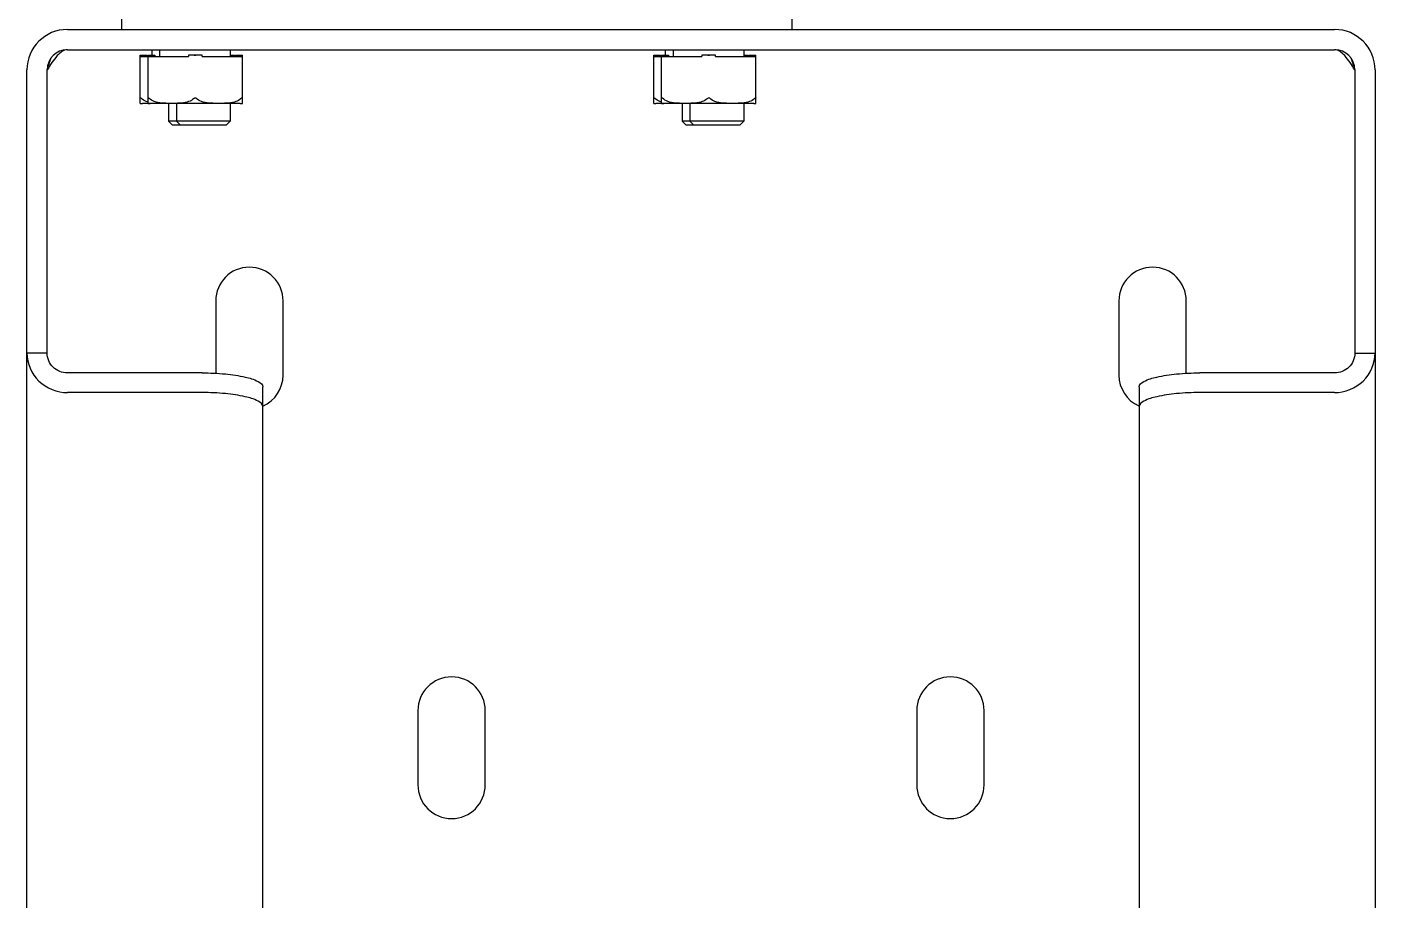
# Model space of a CAD drawing. Header units: millimetres. Extents: x 6781 to 13993, y -7973 to 4183.
# Drawn here: x 9692.8 to 9892.8, y 2840.7 to 2970.1 of the extents above; entities that cross this region are included whole.
import ezdxf

# ---------------------------------------------------------------- set-up
doc = ezdxf.new("R2010")
doc.units = ezdxf.units.MM
doc.header["$LTSCALE"] = 307.34
doc.layers.get('0').update_dxf_attribs({"linetype": 'CONTINUOUS'})

msp = doc.modelspace()

# ---------------------------------------------------------------- linework, layer by layer
at = {"color": 0, "linetype": 'Continuous', "lineweight": 25}
for p, q in [((9706.83581, 2969.75845), (9706.83581, 2973.75845)), ((9806.27828, 2969.75845), (9806.27828, 2973.75845)), ((9698.77341, 2969.75845), (9886.77341, 2969.75845)), ((9698.77341, 2966.75845), (9886.77341, 2966.75845)), ((9711.32673, 2965.95845), (9711.32673, 2966.75845)), ((9712.48343, 2965.75845), (9712.48343, 2966.75845)), ((9722.98343, 2965.75845), (9722.98343, 2966.75845)), ((9787.52341, 2965.95845), (9787.52341, 2966.75845)), ((9788.68011, 2965.75845), (9788.68011, 2966.75845)), ((9799.18011, 2965.75845), (9799.18011, 2966.75845)), ((9709.57673, 2958.79279), (9709.57673, 2965.95845)), ((9709.57673, 2965.95845), (9710.58635, 2965.95845)), ((9709.57673, 2965.75845), (9716.72381, 2965.75845)), ((9710.58635, 2965.95845), (9710.58635, 2965.75845)), ((9710.73343, 2958.79279), (9710.73343, 2965.95845)), ((9710.73343, 2965.95845), (9711.74305, 2965.95845)), ((9711.74305, 2965.95845), (9711.74305, 2965.75845)), ((9716.72381, 2965.95845), (9716.72381, 2965.75845)), ((9718.74305, 2965.95845), (9716.72381, 2965.95845)), ((9718.74305, 2965.75845), (9718.74305, 2965.95845)), ((9718.74305, 2965.75845), (9724.73343, 2965.75845)), ((9722.98343, 2965.95845), (9723.57673, 2965.95845)), ((9723.57673, 2965.95845), (9723.57673, 2965.75845)), ((9723.72381, 2965.75845), (9723.72381, 2965.95845)), ((9723.72381, 2965.95845), (9724.73343, 2965.95845)), ((9724.73343, 2958.79279), (9724.73343, 2965.95845)), ((9785.77341, 2958.79279), (9785.77341, 2965.95845)), ((9785.77341, 2965.95845), (9786.78303, 2965.95845)), ((9785.77341, 2965.75845), (9792.92049, 2965.75845)), ((9786.78303, 2965.95845), (9786.78303, 2965.75845)), ((9786.93011, 2958.79279), (9786.93011, 2965.95845)), ((9786.93011, 2965.95845), (9787.93973, 2965.95845)), ((9787.93973, 2965.95845), (9787.93973, 2965.75845)), ((9792.92049, 2965.95845), (9792.92049, 2965.75845)), ((9794.93973, 2965.95845), (9792.92049, 2965.95845)), ((9794.93973, 2965.75845), (9794.93973, 2965.95845)), ((9794.93973, 2965.75845), (9800.93011, 2965.75845)), ((9799.18011, 2965.95845), (9799.77341, 2965.95845)), ((9799.77341, 2965.95845), (9799.77341, 2965.75845)), ((9799.92049, 2965.75845), (9799.92049, 2965.95845)), ((9799.92049, 2965.95845), (9800.93011, 2965.95845)), ((9800.93011, 2958.79279), (9800.93011, 2965.95845)), ((9692.77341, 2823.75845), (9692.77341, 2963.75845)), ((9695.77341, 2921.75845), (9695.77341, 2963.75845)), ((9889.77341, 2963.75845), (9889.77341, 2921.75845)), ((9892.77341, 2963.75845), (9892.77341, 2823.75845)), ((9724.41633, 2958.75845), (9709.89383, 2958.75845)), ((9713.78005, 2958.75845), (9713.78005, 2956.15845)), ((9714.93688, 2958.75845), (9714.93688, 2956.15845)), ((9722.93688, 2958.75845), (9722.93688, 2956.15845)), ((9800.61302, 2958.75845), (9786.09051, 2958.75845)), ((9789.97673, 2958.75845), (9789.97673, 2956.15845)), ((9791.13356, 2958.75845), (9791.13356, 2956.15845)), ((9799.13356, 2958.75845), (9799.13356, 2956.15845)), ((9714.38005, 2955.55845), (9713.78005, 2956.15845)), ((9722.93688, 2956.15845), (9713.78005, 2956.15845)), ((9715.53688, 2955.55845), (9714.93688, 2956.15845)), ((9722.33688, 2955.55845), (9722.93688, 2956.15845)), ((9790.57673, 2955.55845), (9789.97673, 2956.15845)), ((9799.13356, 2956.15845), (9789.97673, 2956.15845)), ((9791.73356, 2955.55845), (9791.13356, 2956.15845)), ((9798.53356, 2955.55845), (9799.13356, 2956.15845)), ((9722.33688, 2955.55845), (9714.38028, 2955.55845)), ((9798.53356, 2955.55845), (9790.57696, 2955.55845)), ((9720.77341, 2929.50845), (9720.77341, 2918.7862)), ((9730.77341, 2918.50845), (9730.77341, 2929.50845)), ((9854.77341, 2929.50845), (9854.77341, 2918.50845)), ((9864.77341, 2918.7862), (9864.77341, 2929.50845)), ((9695.77341, 2921.75845), (9692.77341, 2921.75845)), ((9889.77341, 2921.75845), (9892.77341, 2921.75845)), ((9718.77341, 2918.84055), (9698.77341, 2918.84055)), ((9886.77341, 2918.84055), (9866.77341, 2918.84055)), ((9727.77341, 2820.01372), (9727.77341, 2916.74947)), ((9857.77341, 2916.74947), (9857.77341, 2820.01372)), ((9718.77341, 2915.92265), (9698.77341, 2915.92265)), ((9886.77341, 2915.92265), (9866.77341, 2915.92265)), ((9750.77341, 2868.75845), (9750.77341, 2857.75845)), ((9760.77341, 2857.75845), (9760.77341, 2868.75845)), ((9824.77341, 2868.75845), (9824.77341, 2857.75845)), ((9834.77341, 2857.75845), (9834.77341, 2868.75845))]:
    msp.add_line(p, q, dxfattribs=at)
for centre, radius, start, end in [((9698.77341, 2963.75845), 6, 90, 180), ((9886.77341, 2963.75845), 6, 0, 90), ((9698.77341, 2963.75845), 3, 90, 180), ((9886.77341, 2963.75845), 3, 0, 90), ((9709.89383, 2960.23845), 1.48, 257.6282228, 270), ((9711.05053, 2960.23845), 1.48, 257.6282228, 270), ((9724.41633, 2960.23845), 1.48, 270, 282.3717772), ((9786.09051, 2960.23845), 1.48, 257.6282228, 270), ((9787.24721, 2960.23845), 1.48, 257.6282228, 270), ((9800.61302, 2960.23845), 1.48, 270, 282.3717772), ((9725.77341, 2929.50845), 5, 0, 180), ((9859.77341, 2929.50845), 5, 0, 180), ((9725.77341, 2918.50845), 5, 293.5868377, 0), ((9859.77341, 2918.50845), 5, 180, 245.9653956), ((9755.77341, 2868.75845), 5, 0, 180), ((9829.77341, 2868.75845), 5, 0, 180), ((9755.77341, 2857.75845), 5, 180, 0), ((9829.77341, 2857.75845), 5, 180, 0)]:
    msp.add_arc(centre, radius, start, end, dxfattribs=at)
for points, knots in [([(9698.77341, 2966.75845), (9698.19394, 2966.75845), (9696.93178, 2965.68847), (9696.23849, 2964.489), (9695.77341, 2963.75845)], [0, 0, 0, 0, 0.400880206, 1, 1, 1, 1]), ([(9889.77341, 2963.75845), (9889.30833, 2964.489), (9888.61504, 2965.68847), (9887.35288, 2966.75845), (9886.77341, 2966.75845)], [0, 0, 0, 0, 0.599119795, 1, 1, 1, 1]), ([(9717.73343, 2965.87695), (9717.71843, 2965.87695), (9717.66013, 2965.88695), (9717.61252, 2965.92661), (9717.5833, 2965.95819)], [0, 0, 0, 0, 0.258470456, 1, 1, 1, 1]), ([(9717.88356, 2965.95819), (9717.87392, 2965.94777), (9717.83359, 2965.90741), (9717.77685, 2965.87695), (9717.73343, 2965.87695)], [0, 0, 0, 0, 0.246334422, 1, 1, 1, 1]), ([(9793.93011, 2965.87695), (9793.91512, 2965.87695), (9793.85681, 2965.88695), (9793.80921, 2965.92661), (9793.77999, 2965.95819)], [0, 0, 0, 0, 0.258470456, 1, 1, 1, 1]), ([(9794.08024, 2965.95819), (9794.0706, 2965.94777), (9794.03028, 2965.90741), (9793.97353, 2965.87695), (9793.93011, 2965.87695)], [0, 0, 0, 0, 0.246334422, 1, 1, 1, 1]), ([(9709.57673, 2959.55897), (9709.57673, 2959.57759), (9709.57867, 2959.60415), (9709.59524, 2959.63441), (9709.61895, 2959.64292), (9709.64499, 2959.63261), (9709.68244, 2959.60578), (9709.70876, 2959.5784), (9709.72673, 2959.55897)], [0, 0, 0, 0, 0.23494568, 0.329213034, 0.41587888, 0.525396365, 0.666012098, 1, 1, 1, 1]), ([(9710.73591, 2959.00694), (9710.64421, 2959.03236), (9710.27817, 2959.14904), (9709.92402, 2959.34577), (9709.72673, 2959.55897)], [0, 0, 0, 0, 0.246762968, 1, 1, 1, 1]), ([(9710.73343, 2959.55897), (9710.73343, 2959.57759), (9710.73537, 2959.60415), (9710.75194, 2959.63441), (9710.77565, 2959.64292), (9710.80169, 2959.63261), (9710.83914, 2959.60578), (9710.86546, 2959.5784), (9710.88343, 2959.55897)], [0, 0, 0, 0, 0.23494568, 0.329213034, 0.41587888, 0.525396365, 0.666012098, 1, 1, 1, 1]), ([(9711.92449, 2958.99826), (9711.82996, 2959.02356), (9711.45267, 2959.1401), (9711.08625, 2959.33979), (9710.88343, 2959.55897)], [0, 0, 0, 0, 0.246815378, 1, 1, 1, 1]), ([(9716.54237, 2958.99826), (9716.16818, 2958.89811), (9715.39338, 2958.80787), (9714.23343, 2958.78529), (9713.07348, 2958.80787), (9712.29867, 2958.89811), (9711.92449, 2958.99826)], [0, 0, 0, 0, 0.250209811, 0.499999999, 0.749790188, 1, 1, 1, 1]), ([(9717.58343, 2959.55897), (9717.51393, 2959.48387), (9717.20942, 2959.22353), (9716.82756, 2959.0746), (9716.54237, 2958.99826)], [0, 0, 0, 0, 0.257379939, 1, 1, 1, 1]), ([(9717.5833, 2959.55885), (9717.59293, 2959.56926), (9717.63344, 2959.6094), (9717.69003, 2959.63996), (9717.73343, 2959.63996)], [0, 0, 0, 0, 0.246289679, 1, 1, 1, 1]), ([(9717.73343, 2959.63996), (9717.74842, 2959.63996), (9717.80669, 2959.62995), (9717.85436, 2959.59043), (9717.88356, 2959.55885)], [0, 0, 0, 0, 0.258459297, 1, 1, 1, 1]), ([(9718.92449, 2958.99826), (9718.82996, 2959.02356), (9718.45267, 2959.1401), (9718.08625, 2959.33979), (9717.88343, 2959.55897)], [0, 0, 0, 0, 0.246815378, 1, 1, 1, 1]), ([(9723.54237, 2958.99826), (9723.16818, 2958.89811), (9722.39338, 2958.80787), (9721.23343, 2958.78529), (9720.07348, 2958.80787), (9719.29867, 2958.89811), (9718.92449, 2958.99826)], [0, 0, 0, 0, 0.250209811, 0.499999999, 0.749790188, 1, 1, 1, 1]), ([(9724.58343, 2959.55897), (9724.51393, 2959.48387), (9724.20942, 2959.22353), (9723.82756, 2959.0746), (9723.54237, 2958.99826)], [0, 0, 0, 0, 0.257379939, 1, 1, 1, 1]), ([(9724.58343, 2959.55897), (9724.6014, 2959.57839), (9724.62772, 2959.60577), (9724.66516, 2959.63261), (9724.6912, 2959.64292), (9724.71491, 2959.63441), (9724.73149, 2959.60415), (9724.73343, 2959.57759), (9724.73343, 2959.55897)], [0, 0, 0, 0, 0.333972984, 0.474581103, 0.584107896, 0.670771549, 0.765044405, 1, 1, 1, 1]), ([(9785.77341, 2959.55897), (9785.77341, 2959.57759), (9785.77535, 2959.60415), (9785.79192, 2959.63441), (9785.81564, 2959.64292), (9785.84168, 2959.63261), (9785.87912, 2959.60578), (9785.90544, 2959.5784), (9785.92341, 2959.55897)], [0, 0, 0, 0, 0.23494568, 0.329213034, 0.41587888, 0.525396365, 0.666012098, 1, 1, 1, 1]), ([(9786.9326, 2959.00694), (9786.84089, 2959.03236), (9786.47486, 2959.14904), (9786.1207, 2959.34577), (9785.92341, 2959.55897)], [0, 0, 0, 0, 0.246762968, 1, 1, 1, 1]), ([(9786.93011, 2959.55897), (9786.93011, 2959.57759), (9786.93206, 2959.60415), (9786.94862, 2959.63441), (9786.97234, 2959.64292), (9786.99838, 2959.63261), (9787.03582, 2959.60578), (9787.06214, 2959.5784), (9787.08011, 2959.55897)], [0, 0, 0, 0, 0.23494568, 0.329213034, 0.41587888, 0.525396365, 0.666012098, 1, 1, 1, 1]), ([(9788.12118, 2958.99826), (9788.02664, 2959.02356), (9787.64935, 2959.1401), (9787.28293, 2959.33979), (9787.08011, 2959.55897)], [0, 0, 0, 0, 0.246815378, 1, 1, 1, 1]), ([(9792.73905, 2958.99826), (9792.36487, 2958.89811), (9791.59006, 2958.80787), (9790.43011, 2958.78529), (9789.27017, 2958.80787), (9788.49536, 2958.89811), (9788.12118, 2958.99826)], [0, 0, 0, 0, 0.250209811, 0.499999999, 0.749790188, 1, 1, 1, 1]), ([(9793.78011, 2959.55897), (9793.71062, 2959.48387), (9793.4061, 2959.22353), (9793.02425, 2959.0746), (9792.73905, 2958.99826)], [0, 0, 0, 0, 0.257379939, 1, 1, 1, 1]), ([(9793.77999, 2959.55885), (9793.78961, 2959.56926), (9793.83012, 2959.6094), (9793.88671, 2959.63996), (9793.93011, 2959.63996)], [0, 0, 0, 0, 0.246289679, 1, 1, 1, 1]), ([(9793.93011, 2959.63996), (9793.9451, 2959.63996), (9794.00337, 2959.62995), (9794.05105, 2959.59043), (9794.08024, 2959.55885)], [0, 0, 0, 0, 0.258459297, 1, 1, 1, 1]), ([(9795.12118, 2958.99826), (9795.02664, 2959.02356), (9794.64935, 2959.1401), (9794.28293, 2959.33979), (9794.08011, 2959.55897)], [0, 0, 0, 0, 0.246815378, 1, 1, 1, 1]), ([(9799.73905, 2958.99826), (9799.36487, 2958.89811), (9798.59006, 2958.80787), (9797.43011, 2958.78529), (9796.27017, 2958.80787), (9795.49536, 2958.89811), (9795.12118, 2958.99826)], [0, 0, 0, 0, 0.250209811, 0.499999999, 0.749790188, 1, 1, 1, 1]), ([(9800.78011, 2959.55897), (9800.71062, 2959.48387), (9800.4061, 2959.22353), (9800.02425, 2959.0746), (9799.73905, 2958.99826)], [0, 0, 0, 0, 0.257379939, 1, 1, 1, 1]), ([(9800.78011, 2959.55897), (9800.79808, 2959.57839), (9800.8244, 2959.60577), (9800.86185, 2959.63261), (9800.88789, 2959.64292), (9800.9116, 2959.63441), (9800.92817, 2959.60415), (9800.93011, 2959.57759), (9800.93011, 2959.55897)], [0, 0, 0, 0, 0.333972984, 0.474581103, 0.584107896, 0.670771549, 0.765044405, 1, 1, 1, 1]), ([(9692.77341, 2921.75845), (9692.77341, 2920.26344), (9694.09472, 2917.12858), (9697.24879, 2915.92265), (9698.77341, 2915.92265)], [0, 0, 0, 0, 0.495096544, 1, 1, 1, 1]), ([(9698.77341, 2918.84055), (9698.0111, 2918.84055), (9696.43407, 2919.44352), (9695.77341, 2921.01095), (9695.77341, 2921.75845)], [0, 0, 0, 0, 0.504903754, 1, 1, 1, 1]), ([(9889.77341, 2921.75845), (9889.77341, 2921.01095), (9889.11276, 2919.44352), (9887.53573, 2918.84055), (9886.77341, 2918.84055)], [0, 0, 0, 0, 0.495096544, 1, 1, 1, 1]), ([(9886.77341, 2915.92265), (9888.29804, 2915.92265), (9891.4521, 2917.12858), (9892.77341, 2920.26344), (9892.77341, 2921.75845)], [0, 0, 0, 0, 0.504903754, 1, 1, 1, 1]), ([(9718.77341, 2918.84055), (9719.92278, 2918.84055), (9722.04572, 2918.76269), (9724.89201, 2918.31613), (9726.74656, 2917.85207), (9727.77341, 2917.10066), (9727.77341, 2916.74947)], [0, 0, 0, 0, 0.362135505, 0.672430637, 0.889349925, 1, 1, 1, 1]), ([(9857.77341, 2916.74947), (9857.77341, 2917.10066), (9858.80027, 2917.85207), (9860.65482, 2918.31613), (9863.50111, 2918.76269), (9865.62405, 2918.84055), (9866.77341, 2918.84055)], [0, 0, 0, 0, 0.110650011, 0.327569226, 0.637864355, 1, 1, 1, 1]), ([(9727.77341, 2913.83157), (9727.77341, 2914.18276), (9726.74656, 2914.93417), (9724.89201, 2915.39823), (9722.04572, 2915.84479), (9719.92278, 2915.92265), (9718.77341, 2915.92265)], [0, 0, 0, 0, 0.110650011, 0.327569226, 0.637864355, 1, 1, 1, 1]), ([(9866.77341, 2915.92265), (9865.62405, 2915.92265), (9863.50111, 2915.84479), (9860.65482, 2915.39823), (9858.80027, 2914.93417), (9857.77341, 2914.18276), (9857.77341, 2913.83157)], [0, 0, 0, 0, 0.362135505, 0.672430637, 0.889349925, 1, 1, 1, 1])]:
    msp.add_open_spline(points, degree=3, knots=knots, dxfattribs=at)
for points in [[(9695.77341, 2963.75845), (9695.95991, 2964.34434), (9696.14623, 2964.93032), (9696.34042, 2965.5137)], [(9889.2064, 2965.51373), (9889.40059, 2964.93034), (9889.58692, 2964.34435), (9889.77341, 2963.75845)]]:
    msp.add_open_spline(points, degree=3, dxfattribs=at)

doc.saveas('drawing.dxf')
